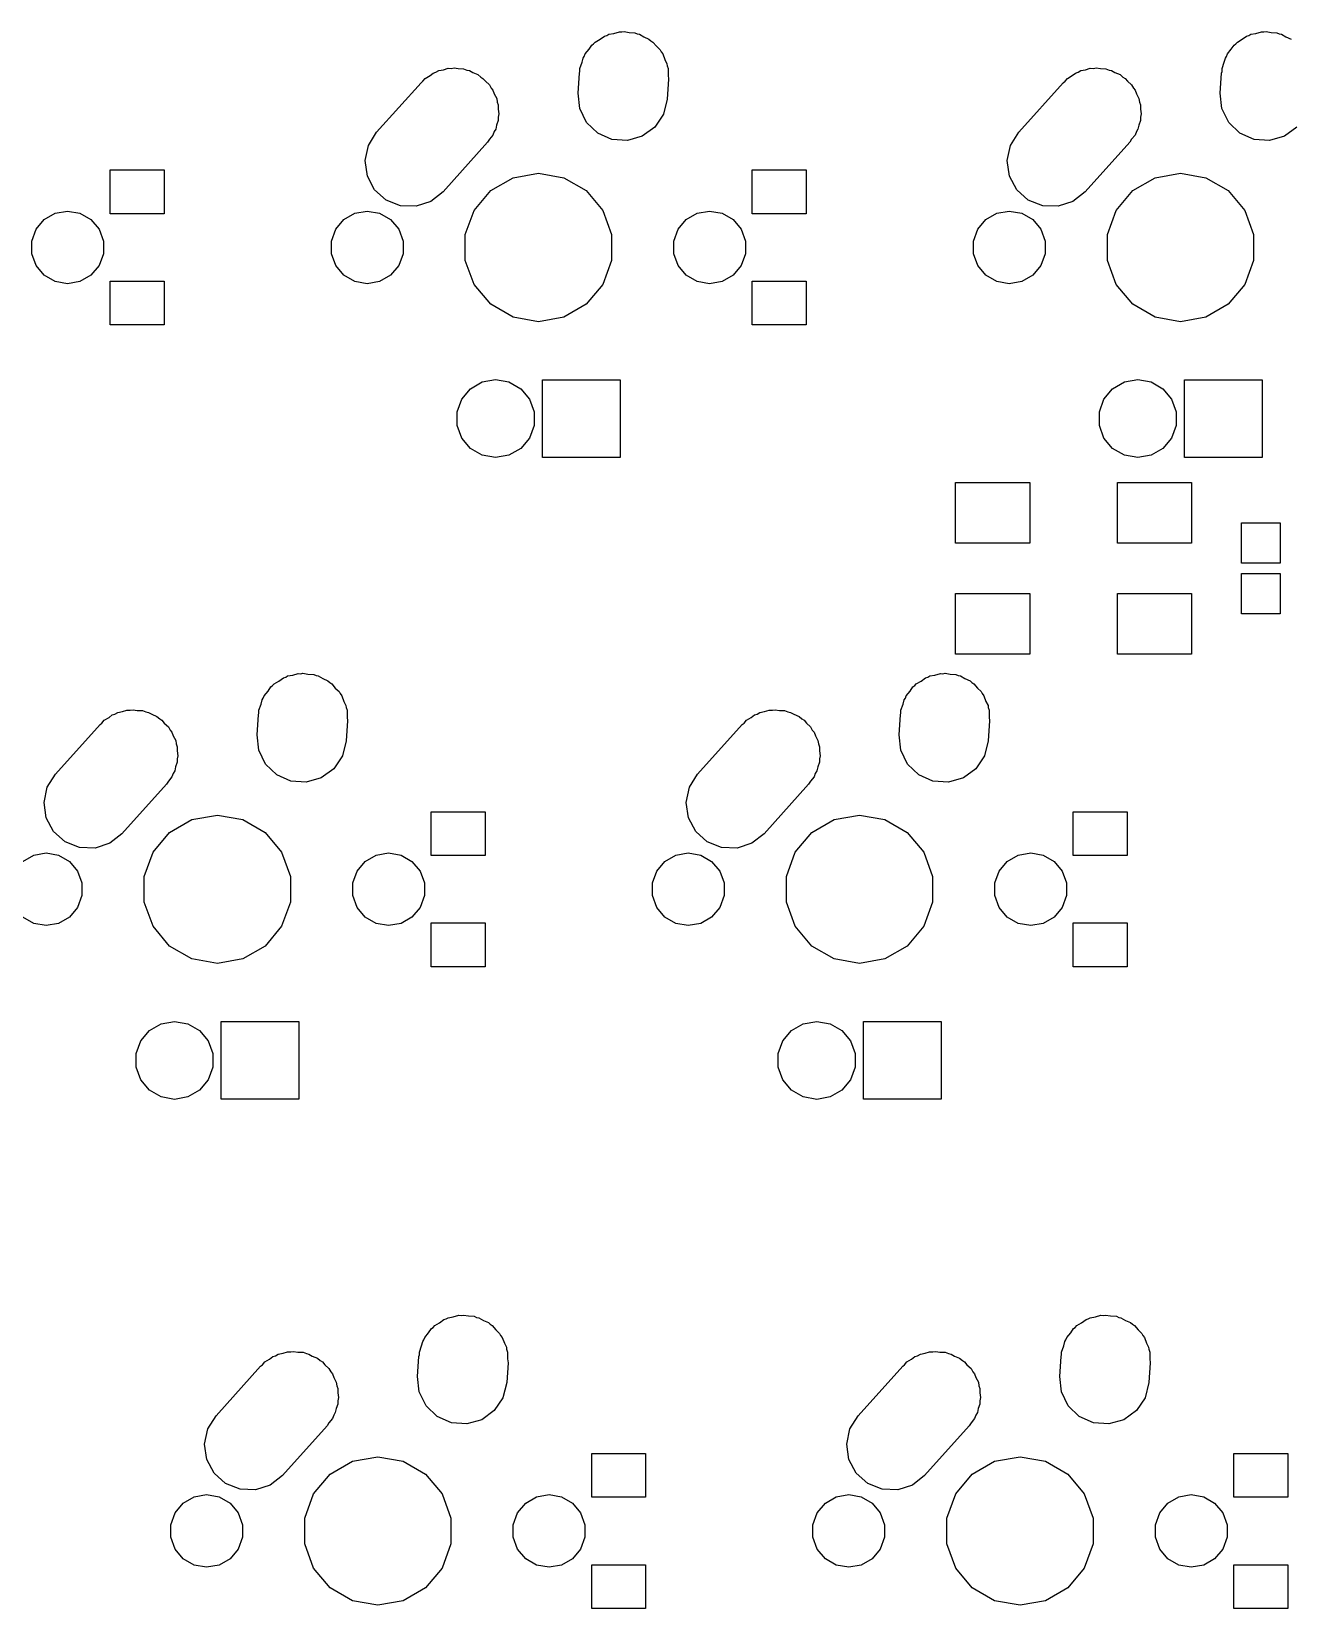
# Model space of a CAD drawing. Extents: x 50 to 349, y -142 to -48.
# Drawn here: x 194.51 to 231.83, y -97.55 to -50.74 of the extents above; entities that cross this region are included whole.
import ezdxf

# ---------------------------------------------------------------- set-up
doc = ezdxf.new("R2010")
doc.units = 0
doc.header["$MEASUREMENT"] = 0
doc.layers.add('BLACK', color=7, linetype='CONTINUOUS')

msp = doc.modelspace()

# ---------------------------------------------------------------- linework, layer by layer
at = {"layer": 'Black'}
for p, q in [((211.235, -51.0511), (211.377, -50.9691)), ((211.377, -50.9691), (211.508, -50.8735)), ((211.508, -50.8735), (211.577, -50.8538)), ((211.577, -50.8538), (211.635, -50.8202)), ((211.635, -50.8202), (211.787, -50.7934)), ((211.787, -50.7934), (211.951, -50.7462)), ((211.951, -50.7462), (212.025, -50.7514)), ((212.025, -50.7514), (212.09, -50.7399)), ((212.09, -50.7399), (212.238, -50.7661)), ((212.238, -50.7661), (212.41, -50.7779)), ((212.41, -50.7779), (212.479, -50.8085)), ((212.479, -50.8085), (212.545, -50.8202)), ((212.545, -50.8202), (212.678, -50.8971)), ((212.678, -50.8971), (212.83, -50.9647)), ((212.83, -50.9647), (212.883, -51.0152)), ((212.883, -51.0152), (212.945, -51.0511)), ((230.285, -51.0511), (230.427, -50.9691)), ((230.427, -50.9691), (230.558, -50.8735)), ((230.558, -50.8735), (230.627, -50.8538)), ((230.627, -50.8538), (230.685, -50.8202)), ((230.685, -50.8202), (230.837, -50.7934)), ((230.837, -50.7934), (231.001, -50.7462)), ((231.001, -50.7462), (231.075, -50.7514)), ((231.075, -50.7514), (231.14, -50.7399)), ((231.14, -50.7399), (231.288, -50.7661)), ((231.288, -50.7661), (231.46, -50.7779)), ((231.46, -50.7779), (231.529, -50.8085)), ((231.529, -50.8085), (231.595, -50.8202)), ((231.595, -50.8202), (231.728, -50.8971)), ((231.728, -50.8971), (231.88, -50.9647)), ((210.879, -51.5261), (210.911, -51.4789)), ((210.911, -51.4789), (210.938, -51.405)), ((210.938, -51.405), (211.054, -51.2673)), ((211.054, -51.2673), (211.136, -51.1443)), ((211.136, -51.1443), (211.189, -51.1061)), ((211.189, -51.1061), (211.235, -51.0511)), ((212.945, -51.0511), (213.05, -51.1768)), ((213.05, -51.1768), (213.162, -51.284)), ((213.162, -51.284), (213.191, -51.3447)), ((213.191, -51.3447), (213.242, -51.405)), ((213.242, -51.405), (213.303, -51.5738)), ((229.929, -51.5261), (229.961, -51.4789)), ((229.961, -51.4789), (229.988, -51.405)), ((229.988, -51.405), (230.104, -51.2673)), ((230.104, -51.2673), (230.186, -51.1443)), ((230.186, -51.1443), (230.239, -51.1061)), ((230.239, -51.1061), (230.285, -51.0511)), ((206.432, -51.9746), (206.511, -51.9488)), ((206.511, -51.9488), (206.595, -51.9002)), ((206.595, -51.9002), (206.735, -51.8754)), ((206.735, -51.8754), (206.869, -51.8317)), ((206.869, -51.8317), (206.965, -51.8349)), ((206.965, -51.8349), (207.05, -51.8199)), ((207.05, -51.8199), (207.174, -51.8418)), ((207.174, -51.8418), (207.329, -51.8469)), ((207.329, -51.8469), (207.428, -51.8865)), ((207.428, -51.8865), (207.505, -51.9002)), ((207.505, -51.9002), (207.604, -51.9576)), ((207.604, -51.9576), (207.756, -52.0186)), ((210.769, -51.9727), (210.78, -51.926)), ((210.78, -51.839), (210.848, -51.6522)), ((210.78, -51.926), (210.78, -51.839)), ((210.848, -51.6522), (210.879, -51.5261)), ((213.303, -51.5738), (213.364, -51.6974)), ((213.364, -51.6974), (213.37, -51.7573)), ((213.37, -51.7573), (213.4, -51.839)), ((213.4, -51.839), (213.4, -52.0378)), ((225.482, -51.9746), (225.561, -51.9488)), ((225.561, -51.9488), (225.645, -51.9002)), ((225.645, -51.9002), (225.785, -51.8754)), ((225.785, -51.8754), (225.919, -51.8317)), ((225.919, -51.8317), (226.015, -51.8349)), ((226.015, -51.8349), (226.1, -51.8199)), ((226.1, -51.8199), (226.224, -51.8418)), ((226.224, -51.8418), (226.379, -51.8469)), ((226.379, -51.8469), (226.478, -51.8865)), ((226.478, -51.8865), (226.555, -51.9002)), ((226.555, -51.9002), (226.654, -51.9576)), ((226.654, -51.9576), (226.806, -52.0186)), ((229.819, -51.9727), (229.83, -51.926)), ((229.83, -51.839), (229.898, -51.6522)), ((229.83, -51.926), (229.83, -51.839)), ((229.898, -51.6522), (229.929, -51.5261)), ((204.748, -53.7317), (206.07, -52.2586)), ((206.07, -52.2586), (206.124, -52.2163)), ((206.124, -52.2163), (206.195, -52.1311)), ((206.195, -52.1311), (206.336, -52.0497)), ((206.336, -52.0497), (206.432, -51.9746)), ((207.756, -52.0186), (207.839, -52.0932)), ((207.839, -52.0932), (207.905, -52.1311)), ((207.905, -52.1311), (207.976, -52.2162)), ((207.976, -52.2162), (208.099, -52.3259)), ((208.099, -52.3259), (208.151, -52.4249)), ((208.151, -52.4249), (208.202, -52.485)), ((210.728, -52.565), (210.769, -51.9727)), ((213.412, -52.155), (213.371, -52.7473)), ((213.4, -52.0378), (213.412, -52.155)), ((223.798, -53.7317), (225.12, -52.2586)), ((225.12, -52.2586), (225.174, -52.2163)), ((225.174, -52.2163), (225.245, -52.1311)), ((225.245, -52.1311), (225.386, -52.0497)), ((225.386, -52.0497), (225.482, -51.9746)), ((226.806, -52.0186), (226.889, -52.0932)), ((226.889, -52.0932), (226.955, -52.1311)), ((226.955, -52.1311), (227.026, -52.2162)), ((227.026, -52.2162), (227.149, -52.3259)), ((227.149, -52.3259), (227.201, -52.4249)), ((227.201, -52.4249), (227.252, -52.485)), ((229.778, -52.565), (229.819, -51.9727)), ((208.202, -52.485), (208.241, -52.5929)), ((208.241, -52.5929), (208.315, -52.7318)), ((208.315, -52.7318), (208.33, -52.8383)), ((208.33, -52.8383), (208.36, -52.919)), ((210.776, -53.0226), (210.728, -52.565)), ((213.371, -52.7473), (213.261, -53.1939)), ((227.252, -52.485), (227.291, -52.5929)), ((227.291, -52.5929), (227.365, -52.7318)), ((227.365, -52.7318), (227.38, -52.8383)), ((227.38, -52.8383), (227.41, -52.919)), ((229.826, -53.0226), (229.778, -52.565)), ((208.36, -52.919), (208.36, -53.0447)), ((208.36, -53.0447), (208.38, -53.1874)), ((208.38, -53.1874), (208.36, -53.2837)), ((208.36, -53.2837), (208.36, -53.381)), ((210.978, -53.436), (210.776, -53.0226)), ((213.261, -53.1939), (213.004, -53.5757)), ((227.41, -52.919), (227.41, -53.0447)), ((227.41, -53.0447), (227.43, -53.1874)), ((227.43, -53.1874), (227.41, -53.2837)), ((227.41, -53.2837), (227.41, -53.381)), ((230.028, -53.436), (229.826, -53.0226)), ((204.505, -54.1223), (204.748, -53.7317)), ((208.202, -53.815), (208.097, -53.9397)), ((208.24, -53.7105), (208.202, -53.815)), ((208.285, -53.6377), (208.24, -53.7105)), ((208.311, -53.5147), (208.285, -53.6377)), ((208.36, -53.381), (208.311, -53.5147)), ((211.31, -53.7553), (210.978, -53.436)), ((211.73, -53.9421), (211.31, -53.7553)), ((213.004, -53.5757), (212.632, -53.8465)), ((223.555, -54.1223), (223.798, -53.7317)), ((227.252, -53.815), (227.147, -53.9397)), ((227.29, -53.7105), (227.252, -53.815)), ((227.335, -53.6377), (227.29, -53.7105)), ((227.361, -53.5147), (227.335, -53.6377)), ((227.41, -53.381), (227.361, -53.5147)), ((230.36, -53.7553), (230.028, -53.436)), ((230.78, -53.9421), (230.36, -53.7553)), ((232.054, -53.5757), (231.682, -53.8465)), ((204.41, -54.5726), (204.505, -54.1223)), ((208.042, -54.0283), (206.72, -55.5014)), ((208.097, -53.9397), (208.042, -54.0283)), ((212.189, -53.9738), (211.73, -53.9421)), ((212.632, -53.8465), (212.189, -53.9738)), ((223.46, -54.5726), (223.555, -54.1223)), ((227.092, -54.0283), (225.77, -55.5014)), ((227.147, -53.9397), (227.092, -54.0283)), ((231.239, -53.9738), (230.78, -53.9421)), ((231.682, -53.8465), (231.239, -53.9738)), ((204.475, -55.0282), (204.41, -54.5726)), ((223.525, -55.0282), (223.46, -54.5726)), ((196.844, -56.15), (196.844, -54.85)), ((196.844, -54.85), (198.444, -54.85)), ((198.444, -54.85), (198.444, -56.15)), ((204.691, -55.4341), (204.475, -55.0282)), ((208.134, -55.463), (208.797, -55.0805)), ((208.797, -55.0805), (209.55, -54.9477)), ((209.55, -54.9477), (210.303, -55.0805)), ((210.303, -55.0805), (210.966, -55.463)), ((215.894, -56.15), (215.894, -54.85)), ((215.894, -54.85), (217.494, -54.85)), ((217.494, -54.85), (217.494, -56.15)), ((223.741, -55.4341), (223.525, -55.0282)), ((227.184, -55.463), (227.847, -55.0805)), ((227.847, -55.0805), (228.6, -54.9477)), ((228.6, -54.9477), (229.353, -55.0805)), ((229.353, -55.0805), (230.016, -55.463)), ((205.034, -55.7414), (204.691, -55.4341)), ((206.72, -55.5014), (206.358, -55.7854)), ((207.643, -56.0489), (208.134, -55.463)), ((210.966, -55.463), (211.457, -56.0489)), ((224.084, -55.7414), (223.741, -55.4341)), ((225.77, -55.5014), (225.408, -55.7854)), ((226.693, -56.0489), (227.184, -55.463)), ((230.016, -55.463), (230.507, -56.0489)), ((194.886, -56.3234), (195.211, -56.136)), ((195.211, -56.136), (195.58, -56.0709)), ((195.58, -56.0709), (195.949, -56.136)), ((195.949, -56.136), (196.274, -56.3234)), ((198.444, -56.15), (196.844, -56.15)), ((203.776, -56.3234), (204.101, -56.136)), ((204.101, -56.136), (204.47, -56.0709)), ((204.47, -56.0709), (204.839, -56.136)), ((204.839, -56.136), (205.164, -56.3234)), ((205.461, -55.9131), (205.034, -55.7414)), ((205.921, -55.9283), (205.461, -55.9131)), ((206.358, -55.7854), (205.921, -55.9283)), ((207.381, -56.7676), (207.643, -56.0489)), ((211.457, -56.0489), (211.719, -56.7676)), ((213.936, -56.3234), (214.261, -56.136)), ((214.261, -56.136), (214.63, -56.0709)), ((214.63, -56.0709), (214.999, -56.136)), ((214.999, -56.136), (215.324, -56.3234)), ((217.494, -56.15), (215.894, -56.15)), ((222.826, -56.3234), (223.151, -56.136)), ((223.151, -56.136), (223.52, -56.0709)), ((223.52, -56.0709), (223.889, -56.136)), ((223.889, -56.136), (224.214, -56.3234)), ((224.511, -55.9131), (224.084, -55.7414)), ((224.971, -55.9283), (224.511, -55.9131)), ((225.408, -55.7854), (224.971, -55.9283)), ((226.431, -56.7676), (226.693, -56.0489)), ((230.507, -56.0489), (230.769, -56.7676)), ((194.517, -56.9626), (194.645, -56.6104)), ((194.645, -56.6104), (194.886, -56.3234)), ((196.274, -56.3234), (196.515, -56.6104)), ((196.515, -56.6104), (196.643, -56.9626)), ((203.407, -56.9626), (203.535, -56.6104)), ((203.535, -56.6104), (203.776, -56.3234)), ((205.164, -56.3234), (205.405, -56.6104)), ((205.405, -56.6104), (205.533, -56.9626)), ((213.567, -56.9626), (213.695, -56.6104)), ((213.695, -56.6104), (213.936, -56.3234)), ((215.324, -56.3234), (215.565, -56.6104)), ((215.565, -56.6104), (215.693, -56.9626)), ((222.457, -56.9626), (222.585, -56.6104)), ((222.585, -56.6104), (222.826, -56.3234)), ((224.214, -56.3234), (224.455, -56.6104)), ((224.455, -56.6104), (224.583, -56.9626)), ((194.517, -57.3374), (194.517, -56.9626)), ((196.643, -56.9626), (196.643, -57.3374)), ((203.407, -57.3374), (203.407, -56.9626)), ((205.533, -56.9626), (205.533, -57.3374)), ((207.381, -57.5324), (207.381, -56.7676)), ((211.719, -56.7676), (211.719, -57.5324)), ((213.567, -57.3374), (213.567, -56.9626)), ((215.693, -56.9626), (215.693, -57.3374)), ((222.457, -57.3374), (222.457, -56.9626)), ((224.583, -56.9626), (224.583, -57.3374)), ((226.431, -57.5324), (226.431, -56.7676)), ((230.769, -56.7676), (230.769, -57.5324)), ((194.645, -57.6896), (194.517, -57.3374)), ((196.643, -57.3374), (196.515, -57.6896)), ((203.535, -57.6896), (203.407, -57.3374)), ((205.533, -57.3374), (205.405, -57.6896)), ((207.643, -58.2511), (207.381, -57.5324)), ((211.719, -57.5324), (211.457, -58.2511)), ((213.695, -57.6896), (213.567, -57.3374)), ((215.693, -57.3374), (215.565, -57.6896)), ((222.585, -57.6896), (222.457, -57.3374)), ((224.583, -57.3374), (224.455, -57.6896)), ((226.693, -58.2511), (226.431, -57.5324)), ((230.769, -57.5324), (230.507, -58.2511)), ((194.886, -57.9766), (194.645, -57.6896)), ((195.211, -58.164), (194.886, -57.9766)), ((196.274, -57.9766), (195.949, -58.164)), ((196.515, -57.6896), (196.274, -57.9766)), ((203.776, -57.9766), (203.535, -57.6896)), ((204.101, -58.164), (203.776, -57.9766)), ((205.164, -57.9766), (204.839, -58.164)), ((205.405, -57.6896), (205.164, -57.9766)), ((213.936, -57.9766), (213.695, -57.6896)), ((214.261, -58.164), (213.936, -57.9766)), ((215.324, -57.9766), (214.999, -58.164)), ((215.565, -57.6896), (215.324, -57.9766)), ((222.826, -57.9766), (222.585, -57.6896)), ((223.151, -58.164), (222.826, -57.9766)), ((224.214, -57.9766), (223.889, -58.164)), ((224.455, -57.6896), (224.214, -57.9766)), ((195.58, -58.2291), (195.211, -58.164)), ((195.949, -58.164), (195.58, -58.2291)), ((196.844, -59.45), (196.844, -58.15)), ((196.844, -58.15), (198.444, -58.15)), ((198.444, -58.15), (198.444, -59.45)), ((204.47, -58.2291), (204.101, -58.164)), ((204.839, -58.164), (204.47, -58.2291)), ((208.134, -58.837), (207.643, -58.2511)), ((211.457, -58.2511), (210.966, -58.837)), ((214.63, -58.2291), (214.261, -58.164)), ((214.999, -58.164), (214.63, -58.2291)), ((215.894, -59.45), (215.894, -58.15)), ((215.894, -58.15), (217.494, -58.15)), ((217.494, -58.15), (217.494, -59.45)), ((223.52, -58.2291), (223.151, -58.164)), ((223.889, -58.164), (223.52, -58.2291)), ((227.184, -58.837), (226.693, -58.2511)), ((230.507, -58.2511), (230.016, -58.837)), ((208.797, -59.2195), (208.134, -58.837)), ((210.966, -58.837), (210.303, -59.2195)), ((227.847, -59.2195), (227.184, -58.837)), ((230.016, -58.837), (229.353, -59.2195)), ((209.55, -59.3523), (208.797, -59.2195)), ((210.303, -59.2195), (209.55, -59.3523)), ((228.6, -59.3523), (227.847, -59.2195)), ((229.353, -59.2195), (228.6, -59.3523)), ((198.444, -59.45), (196.844, -59.45)), ((217.494, -59.45), (215.894, -59.45)), ((207.536, -61.3438), (207.884, -61.1429)), ((207.884, -61.1429), (208.28, -61.0731)), ((208.28, -61.0731), (208.676, -61.1429)), ((208.676, -61.1429), (209.024, -61.3438)), ((209.667, -63.3825), (209.667, -61.0775)), ((209.667, -61.0775), (211.972, -61.0775)), ((211.972, -61.0775), (211.972, -63.3825)), ((226.586, -61.3438), (226.934, -61.1429)), ((226.934, -61.1429), (227.33, -61.0731)), ((227.33, -61.0731), (227.726, -61.1429)), ((227.726, -61.1429), (228.074, -61.3438)), ((228.718, -63.3825), (228.718, -61.0775)), ((228.718, -61.0775), (231.022, -61.0775)), ((231.022, -61.0775), (231.022, -63.3825)), ((207.141, -62.0291), (207.278, -61.6515)), ((207.278, -61.6515), (207.536, -61.3438)), ((209.024, -61.3438), (209.282, -61.6515)), ((209.282, -61.6515), (209.419, -62.0291)), ((226.191, -62.0291), (226.328, -61.6515)), ((226.328, -61.6515), (226.586, -61.3438)), ((228.074, -61.3438), (228.332, -61.6515)), ((228.332, -61.6515), (228.469, -62.0291)), ((207.141, -62.4309), (207.141, -62.0291)), ((209.419, -62.0291), (209.419, -62.4309)), ((226.191, -62.4309), (226.191, -62.0291)), ((228.469, -62.0291), (228.469, -62.4309)), ((207.278, -62.8085), (207.141, -62.4309)), ((209.419, -62.4309), (209.282, -62.8085)), ((226.328, -62.8085), (226.191, -62.4309)), ((228.469, -62.4309), (228.332, -62.8085)), ((207.536, -63.1162), (207.278, -62.8085)), ((207.884, -63.3171), (207.536, -63.1162)), ((209.024, -63.1162), (208.676, -63.3171)), ((209.282, -62.8085), (209.024, -63.1162)), ((226.586, -63.1162), (226.328, -62.8085)), ((226.934, -63.3171), (226.586, -63.1162)), ((228.074, -63.1162), (227.726, -63.3171)), ((228.332, -62.8085), (228.074, -63.1162)), ((208.28, -63.3869), (207.884, -63.3171)), ((208.676, -63.3171), (208.28, -63.3869)), ((211.972, -63.3825), (209.667, -63.3825)), ((227.33, -63.3869), (226.934, -63.3171)), ((227.726, -63.3171), (227.33, -63.3869)), ((231.022, -63.3825), (228.718, -63.3825)), ((221.925, -65.925), (221.925, -64.125)), ((221.925, -64.125), (224.125, -64.125)), ((224.125, -64.125), (224.125, -65.925)), ((226.725, -65.925), (226.725, -64.125)), ((226.725, -64.125), (228.925, -64.125)), ((228.925, -64.125), (228.925, -65.925)), ((230.406, -66.525), (230.406, -65.325)), ((230.406, -65.325), (231.556, -65.325)), ((231.556, -65.325), (231.556, -66.525)), ((224.125, -65.925), (221.925, -65.925)), ((228.925, -65.925), (226.725, -65.925)), ((231.556, -66.525), (230.406, -66.525)), ((230.406, -68.025), (230.406, -66.825)), ((230.406, -66.825), (231.556, -66.825)), ((231.556, -66.825), (231.556, -68.025)), ((221.925, -69.225), (221.925, -67.425)), ((221.925, -67.425), (224.125, -67.425)), ((224.125, -67.425), (224.125, -69.225)), ((226.725, -69.225), (226.725, -67.425)), ((226.725, -67.425), (228.925, -67.425)), ((228.925, -67.425), (228.925, -69.225)), ((231.556, -68.025), (230.406, -68.025)), ((224.125, -69.225), (221.925, -69.225)), ((228.925, -69.225), (226.725, -69.225)), ((201.529, -70.3173), (201.611, -70.1943)), ((201.611, -70.1943), (201.664, -70.1561)), ((201.664, -70.1561), (201.71, -70.1011)), ((201.71, -70.1011), (201.852, -70.0191)), ((201.852, -70.0191), (201.983, -69.9235)), ((201.983, -69.9235), (202.052, -69.9038)), ((202.052, -69.9038), (202.11, -69.8702)), ((202.11, -69.8702), (202.262, -69.8434)), ((202.262, -69.8434), (202.426, -69.7962)), ((202.426, -69.7962), (202.5, -69.8014)), ((202.5, -69.8014), (202.565, -69.7899)), ((202.565, -69.7899), (202.713, -69.8161)), ((202.713, -69.8161), (202.885, -69.8279)), ((202.885, -69.8279), (202.954, -69.8584)), ((202.954, -69.8584), (203.02, -69.8702)), ((203.02, -69.8702), (203.153, -69.9471)), ((203.153, -69.9471), (203.305, -70.0147)), ((203.305, -70.0147), (203.358, -70.0652)), ((203.358, -70.0652), (203.42, -70.1011)), ((203.42, -70.1011), (203.525, -70.2268)), ((220.579, -70.3173), (220.661, -70.1943)), ((220.661, -70.1943), (220.714, -70.1561)), ((220.714, -70.1561), (220.76, -70.1011)), ((220.76, -70.1011), (220.902, -70.0191)), ((220.902, -70.0191), (221.033, -69.9235)), ((221.033, -69.9235), (221.102, -69.9038)), ((221.102, -69.9038), (221.16, -69.8702)), ((221.16, -69.8702), (221.312, -69.8434)), ((221.312, -69.8434), (221.476, -69.7962)), ((221.476, -69.7962), (221.55, -69.8014)), ((221.55, -69.8014), (221.615, -69.7899)), ((221.615, -69.7899), (221.763, -69.8161)), ((221.763, -69.8161), (221.935, -69.8279)), ((221.935, -69.8279), (222.004, -69.8584)), ((222.004, -69.8584), (222.07, -69.8702)), ((222.07, -69.8702), (222.203, -69.9471)), ((222.203, -69.9471), (222.355, -70.0147)), ((222.355, -70.0147), (222.408, -70.0652)), ((222.408, -70.0652), (222.47, -70.1011)), ((222.47, -70.1011), (222.575, -70.2268)), ((201.323, -70.7022), (201.354, -70.5761)), ((201.354, -70.5761), (201.386, -70.5289)), ((201.386, -70.5289), (201.413, -70.455)), ((201.413, -70.455), (201.529, -70.3173)), ((203.525, -70.2268), (203.637, -70.334)), ((203.637, -70.334), (203.666, -70.3947)), ((203.666, -70.3947), (203.717, -70.455)), ((203.717, -70.455), (203.778, -70.6238)), ((203.778, -70.6238), (203.839, -70.7474)), ((220.373, -70.7022), (220.404, -70.5761)), ((220.404, -70.5761), (220.436, -70.5289)), ((220.436, -70.5289), (220.463, -70.455)), ((220.463, -70.455), (220.579, -70.3173)), ((222.575, -70.2268), (222.687, -70.334)), ((222.687, -70.334), (222.716, -70.3947)), ((222.716, -70.3947), (222.767, -70.455)), ((222.767, -70.455), (222.828, -70.6238)), ((222.828, -70.6238), (222.889, -70.7474)), ((196.67, -71.1811), (196.811, -71.0997)), ((196.811, -71.0997), (196.907, -71.0246)), ((196.907, -71.0246), (196.986, -70.9988)), ((196.986, -70.9988), (197.07, -70.9502)), ((197.07, -70.9502), (197.21, -70.9254)), ((197.21, -70.9254), (197.344, -70.8817)), ((197.344, -70.8817), (197.44, -70.8849)), ((197.44, -70.8849), (197.525, -70.8699)), ((197.525, -70.8699), (197.649, -70.8918)), ((197.649, -70.8918), (197.804, -70.8969)), ((197.804, -70.8969), (197.903, -70.9365)), ((197.903, -70.9365), (197.98, -70.9502)), ((197.98, -70.9502), (198.079, -71.0076)), ((198.079, -71.0076), (198.231, -71.0686)), ((198.231, -71.0686), (198.314, -71.1432)), ((198.314, -71.1432), (198.38, -71.1811)), ((201.203, -71.615), (201.244, -71.0227)), ((201.244, -71.0227), (201.255, -70.976)), ((201.255, -70.889), (201.323, -70.7022)), ((201.255, -70.976), (201.255, -70.889)), ((203.839, -70.7474), (203.845, -70.8073)), ((203.845, -70.8073), (203.875, -70.889)), ((203.875, -70.889), (203.875, -71.0878)), ((203.875, -71.0878), (203.887, -71.205)), ((215.72, -71.1811), (215.861, -71.0997)), ((215.861, -71.0997), (215.957, -71.0246)), ((215.957, -71.0246), (216.036, -70.9988)), ((216.036, -70.9988), (216.12, -70.9502)), ((216.12, -70.9502), (216.26, -70.9254)), ((216.26, -70.9254), (216.394, -70.8817)), ((216.394, -70.8817), (216.49, -70.8849)), ((216.49, -70.8849), (216.575, -70.8699)), ((216.575, -70.8699), (216.699, -70.8918)), ((216.699, -70.8918), (216.854, -70.8969)), ((216.854, -70.8969), (216.953, -70.9365)), ((216.953, -70.9365), (217.03, -70.9502)), ((217.03, -70.9502), (217.129, -71.0076)), ((217.129, -71.0076), (217.281, -71.0686)), ((217.281, -71.0686), (217.364, -71.1432)), ((217.364, -71.1432), (217.43, -71.1811)), ((220.253, -71.615), (220.294, -71.0227)), ((220.294, -71.0227), (220.305, -70.976)), ((220.305, -70.889), (220.373, -70.7022)), ((220.305, -70.976), (220.305, -70.889)), ((222.889, -70.7474), (222.895, -70.8073)), ((222.895, -70.8073), (222.925, -70.889)), ((222.925, -70.889), (222.925, -71.0878)), ((222.925, -71.0878), (222.937, -71.205)), ((195.223, -72.7817), (196.545, -71.3086)), ((196.545, -71.3086), (196.599, -71.2663)), ((196.599, -71.2663), (196.67, -71.1811)), ((198.38, -71.1811), (198.451, -71.2662)), ((198.451, -71.2662), (198.574, -71.3759)), ((198.574, -71.3759), (198.626, -71.4749)), ((198.626, -71.4749), (198.677, -71.535)), ((198.677, -71.535), (198.716, -71.6429)), ((201.251, -72.0726), (201.203, -71.615)), ((203.887, -71.205), (203.846, -71.7973)), ((214.273, -72.7817), (215.595, -71.3086)), ((215.595, -71.3086), (215.649, -71.2663)), ((215.649, -71.2663), (215.72, -71.1811)), ((217.43, -71.1811), (217.501, -71.2662)), ((217.501, -71.2662), (217.624, -71.3759)), ((217.624, -71.3759), (217.676, -71.4749)), ((217.676, -71.4749), (217.727, -71.535)), ((217.727, -71.535), (217.766, -71.6429)), ((220.301, -72.0726), (220.253, -71.615)), ((222.937, -71.205), (222.896, -71.7973)), ((198.716, -71.6429), (198.79, -71.7818)), ((198.79, -71.7818), (198.805, -71.8883)), ((198.805, -71.8883), (198.835, -71.969)), ((198.835, -71.969), (198.835, -72.0947)), ((201.453, -72.486), (201.251, -72.0726)), ((203.846, -71.7973), (203.736, -72.2439)), ((217.766, -71.6429), (217.84, -71.7818)), ((217.84, -71.7818), (217.855, -71.8883)), ((217.855, -71.8883), (217.885, -71.969)), ((217.885, -71.969), (217.885, -72.0947)), ((220.503, -72.486), (220.301, -72.0726)), ((222.896, -71.7973), (222.786, -72.2439)), ((198.835, -72.431), (198.786, -72.5647)), ((198.835, -72.0947), (198.855, -72.2374)), ((198.855, -72.2374), (198.835, -72.3337)), ((198.835, -72.3337), (198.835, -72.431)), ((201.785, -72.8053), (201.453, -72.486)), ((203.736, -72.2439), (203.479, -72.6257)), ((217.885, -72.431), (217.836, -72.5647)), ((217.885, -72.0947), (217.905, -72.2374)), ((217.905, -72.2374), (217.885, -72.3337)), ((217.885, -72.3337), (217.885, -72.431)), ((220.835, -72.8053), (220.503, -72.486)), ((222.786, -72.2439), (222.529, -72.6257)), ((194.98, -73.1723), (195.223, -72.7817)), ((198.572, -72.9897), (198.517, -73.0783)), ((198.677, -72.865), (198.572, -72.9897)), ((198.715, -72.7605), (198.677, -72.865)), ((198.76, -72.6877), (198.715, -72.7605)), ((198.786, -72.5647), (198.76, -72.6877)), ((202.205, -72.9921), (201.785, -72.8053)), ((202.664, -73.0238), (202.205, -72.9921)), ((203.107, -72.8965), (202.664, -73.0238)), ((203.479, -72.6257), (203.107, -72.8965)), ((214.03, -73.1723), (214.273, -72.7817)), ((217.622, -72.9897), (217.567, -73.0783)), ((217.727, -72.865), (217.622, -72.9897)), ((217.765, -72.7605), (217.727, -72.865)), ((217.81, -72.6877), (217.765, -72.7605)), ((217.836, -72.5647), (217.81, -72.6877)), ((221.255, -72.9921), (220.835, -72.8053)), ((221.714, -73.0238), (221.255, -72.9921)), ((222.157, -72.8965), (221.714, -73.0238)), ((222.529, -72.6257), (222.157, -72.8965)), ((194.885, -73.6226), (194.98, -73.1723)), ((198.517, -73.0783), (197.195, -74.5514)), ((213.935, -73.6226), (214.03, -73.1723)), ((217.567, -73.0783), (216.245, -74.5514)), ((194.95, -74.0782), (194.885, -73.6226)), ((206.369, -75.2), (206.369, -73.9)), ((206.369, -73.9), (207.969, -73.9)), ((207.969, -73.9), (207.969, -75.2)), ((214, -74.0782), (213.935, -73.6226)), ((225.419, -75.2), (225.419, -73.9)), ((225.419, -73.9), (227.019, -73.9)), ((227.019, -73.9), (227.019, -75.2)), ((195.166, -74.4841), (194.95, -74.0782)), ((198.609, -74.513), (199.272, -74.1305)), ((199.272, -74.1305), (200.025, -73.9977)), ((200.025, -73.9977), (200.778, -74.1305)), ((200.778, -74.1305), (201.441, -74.513)), ((214.216, -74.4841), (214, -74.0782)), ((217.659, -74.513), (218.322, -74.1305)), ((218.322, -74.1305), (219.075, -73.9977)), ((219.075, -73.9977), (219.828, -74.1305)), ((219.828, -74.1305), (220.491, -74.513)), ((195.509, -74.7914), (195.166, -74.4841)), ((195.936, -74.9631), (195.509, -74.7914)), ((196.833, -74.8354), (196.396, -74.9783)), ((197.195, -74.5514), (196.833, -74.8354)), ((198.118, -75.0989), (198.609, -74.513)), ((201.441, -74.513), (201.932, -75.0989)), ((214.559, -74.7914), (214.216, -74.4841)), ((214.986, -74.9631), (214.559, -74.7914)), ((215.883, -74.8354), (215.446, -74.9783)), ((216.245, -74.5514), (215.883, -74.8354)), ((217.168, -75.0989), (217.659, -74.513)), ((220.491, -74.513), (220.982, -75.0989)), ((194.251, -75.3734), (194.576, -75.186)), ((194.576, -75.186), (194.945, -75.1209)), ((194.945, -75.1209), (195.314, -75.186)), ((195.314, -75.186), (195.639, -75.3734)), ((196.396, -74.9783), (195.936, -74.9631)), ((197.856, -75.8176), (198.118, -75.0989)), ((201.932, -75.0989), (202.194, -75.8176)), ((204.411, -75.3734), (204.736, -75.186)), ((204.736, -75.186), (205.105, -75.1209)), ((205.105, -75.1209), (205.474, -75.186)), ((205.474, -75.186), (205.799, -75.3734)), ((207.969, -75.2), (206.369, -75.2)), ((213.301, -75.3734), (213.626, -75.186)), ((213.626, -75.186), (213.995, -75.1209)), ((213.995, -75.1209), (214.364, -75.186)), ((214.364, -75.186), (214.689, -75.3734)), ((215.446, -74.9783), (214.986, -74.9631)), ((216.906, -75.8176), (217.168, -75.0989)), ((220.982, -75.0989), (221.244, -75.8176)), ((223.461, -75.3734), (223.786, -75.186)), ((223.786, -75.186), (224.155, -75.1209)), ((224.155, -75.1209), (224.524, -75.186)), ((224.524, -75.186), (224.849, -75.3734)), ((227.019, -75.2), (225.419, -75.2)), ((195.639, -75.3734), (195.88, -75.6604)), ((195.88, -75.6604), (196.008, -76.0126)), ((197.856, -76.5824), (197.856, -75.8176)), ((202.194, -75.8176), (202.194, -76.5824)), ((204.042, -76.0126), (204.17, -75.6604)), ((204.17, -75.6604), (204.411, -75.3734)), ((205.799, -75.3734), (206.04, -75.6604)), ((206.04, -75.6604), (206.168, -76.0126)), ((212.932, -76.0126), (213.06, -75.6604)), ((213.06, -75.6604), (213.301, -75.3734)), ((214.689, -75.3734), (214.93, -75.6604)), ((214.93, -75.6604), (215.058, -76.0126)), ((216.906, -76.5824), (216.906, -75.8176)), ((221.244, -75.8176), (221.244, -76.5824)), ((223.092, -76.0126), (223.22, -75.6604)), ((223.22, -75.6604), (223.461, -75.3734)), ((224.849, -75.3734), (225.09, -75.6604)), ((225.09, -75.6604), (225.218, -76.0126)), ((196.008, -76.0126), (196.008, -76.3874)), ((204.042, -76.3874), (204.042, -76.0126)), ((206.168, -76.0126), (206.168, -76.3874)), ((212.932, -76.3874), (212.932, -76.0126)), ((215.058, -76.0126), (215.058, -76.3874)), ((223.092, -76.3874), (223.092, -76.0126)), ((225.218, -76.0126), (225.218, -76.3874)), ((195.88, -76.7396), (195.639, -77.0266)), ((196.008, -76.3874), (195.88, -76.7396)), ((198.118, -77.3011), (197.856, -76.5824)), ((202.194, -76.5824), (201.932, -77.3011)), ((204.17, -76.7396), (204.042, -76.3874)), ((204.411, -77.0266), (204.17, -76.7396)), ((206.04, -76.7396), (205.799, -77.0266)), ((206.168, -76.3874), (206.04, -76.7396)), ((213.06, -76.7396), (212.932, -76.3874)), ((213.301, -77.0266), (213.06, -76.7396)), ((214.93, -76.7396), (214.689, -77.0266)), ((215.058, -76.3874), (214.93, -76.7396)), ((217.168, -77.3011), (216.906, -76.5824)), ((221.244, -76.5824), (220.982, -77.3011)), ((223.22, -76.7396), (223.092, -76.3874)), ((223.461, -77.0266), (223.22, -76.7396)), ((225.09, -76.7396), (224.849, -77.0266)), ((225.218, -76.3874), (225.09, -76.7396)), ((194.576, -77.214), (194.251, -77.0266)), ((194.945, -77.2791), (194.576, -77.214)), ((195.314, -77.214), (194.945, -77.2791)), ((195.639, -77.0266), (195.314, -77.214)), ((204.736, -77.214), (204.411, -77.0266)), ((205.105, -77.2791), (204.736, -77.214)), ((205.474, -77.214), (205.105, -77.2791)), ((205.799, -77.0266), (205.474, -77.214)), ((206.369, -78.5), (206.369, -77.2)), ((206.369, -77.2), (207.969, -77.2)), ((207.969, -77.2), (207.969, -78.5)), ((213.626, -77.214), (213.301, -77.0266)), ((213.995, -77.2791), (213.626, -77.214)), ((214.364, -77.214), (213.995, -77.2791)), ((214.689, -77.0266), (214.364, -77.214)), ((223.786, -77.214), (223.461, -77.0266)), ((224.155, -77.2791), (223.786, -77.214)), ((224.524, -77.214), (224.155, -77.2791)), ((224.849, -77.0266), (224.524, -77.214)), ((225.419, -78.5), (225.419, -77.2)), ((225.419, -77.2), (227.019, -77.2)), ((227.019, -77.2), (227.019, -78.5)), ((198.609, -77.887), (198.118, -77.3011)), ((201.932, -77.3011), (201.441, -77.887)), ((217.659, -77.887), (217.168, -77.3011)), ((220.982, -77.3011), (220.491, -77.887)), ((199.272, -78.2695), (198.609, -77.887)), ((201.441, -77.887), (200.778, -78.2695)), ((218.322, -78.2695), (217.659, -77.887)), ((220.491, -77.887), (219.828, -78.2695)), ((200.025, -78.4023), (199.272, -78.2695)), ((200.778, -78.2695), (200.025, -78.4023)), ((207.969, -78.5), (206.369, -78.5)), ((219.075, -78.4023), (218.322, -78.2695)), ((219.828, -78.2695), (219.075, -78.4023)), ((227.019, -78.5), (225.419, -78.5)), ((197.753, -80.7015), (198.011, -80.3938)), ((198.011, -80.3938), (198.359, -80.1929)), ((198.359, -80.1929), (198.755, -80.1231)), ((198.755, -80.1231), (199.151, -80.1929)), ((199.151, -80.1929), (199.499, -80.3938)), ((199.499, -80.3938), (199.757, -80.7015)), ((200.142, -82.4325), (200.142, -80.1275)), ((200.142, -80.1275), (202.447, -80.1275)), ((202.447, -80.1275), (202.447, -82.4325)), ((216.803, -80.7015), (217.061, -80.3938)), ((217.061, -80.3938), (217.409, -80.1929)), ((217.409, -80.1929), (217.805, -80.1231)), ((217.805, -80.1231), (218.201, -80.1929)), ((218.201, -80.1929), (218.549, -80.3938)), ((218.549, -80.3938), (218.807, -80.7015)), ((219.192, -82.4325), (219.192, -80.1275)), ((219.192, -80.1275), (221.498, -80.1275)), ((221.498, -80.1275), (221.498, -82.4325)), ((197.616, -81.0791), (197.753, -80.7015)), ((199.757, -80.7015), (199.894, -81.0791)), ((216.666, -81.0791), (216.803, -80.7015)), ((218.807, -80.7015), (218.944, -81.0791)), ((197.616, -81.4809), (197.616, -81.0791)), ((199.894, -81.0791), (199.894, -81.4809)), ((216.666, -81.4809), (216.666, -81.0791)), ((218.944, -81.0791), (218.944, -81.4809)), ((197.753, -81.8585), (197.616, -81.4809)), ((198.011, -82.1662), (197.753, -81.8585)), ((199.757, -81.8585), (199.499, -82.1662)), ((199.894, -81.4809), (199.757, -81.8585)), ((216.803, -81.8585), (216.666, -81.4809)), ((217.061, -82.1662), (216.803, -81.8585)), ((218.807, -81.8585), (218.549, -82.1662)), ((218.944, -81.4809), (218.807, -81.8585)), ((198.359, -82.3671), (198.011, -82.1662)), ((198.755, -82.4369), (198.359, -82.3671)), ((199.151, -82.3671), (198.755, -82.4369)), ((199.499, -82.1662), (199.151, -82.3671)), ((217.409, -82.3671), (217.061, -82.1662)), ((217.805, -82.4369), (217.409, -82.3671)), ((218.201, -82.3671), (217.805, -82.4369)), ((218.549, -82.1662), (218.201, -82.3671)), ((202.447, -82.4325), (200.142, -82.4325)), ((221.498, -82.4325), (219.192, -82.4325)), ((206.814, -88.9538), (206.873, -88.9202)), ((206.873, -88.9202), (207.024, -88.8934)), ((207.024, -88.8934), (207.188, -88.8462)), ((207.188, -88.8462), (207.263, -88.8514)), ((207.263, -88.8514), (207.327, -88.8399)), ((207.327, -88.8399), (207.476, -88.8661)), ((207.476, -88.8661), (207.647, -88.8779)), ((207.647, -88.8779), (207.716, -88.9085)), ((207.716, -88.9085), (207.782, -88.9202)), ((207.782, -88.9202), (207.916, -88.9971)), ((225.864, -88.9538), (225.923, -88.9202)), ((225.923, -88.9202), (226.074, -88.8934)), ((226.074, -88.8934), (226.238, -88.8462)), ((226.238, -88.8462), (226.313, -88.8514)), ((226.313, -88.8514), (226.377, -88.8399)), ((226.377, -88.8399), (226.526, -88.8661)), ((226.526, -88.8661), (226.697, -88.8779)), ((226.697, -88.8779), (226.766, -88.9085)), ((226.766, -88.9085), (226.832, -88.9202)), ((226.832, -88.9202), (226.966, -88.9971)), ((206.176, -89.505), (206.291, -89.3673)), ((206.291, -89.3673), (206.374, -89.2443)), ((206.374, -89.2443), (206.426, -89.2061)), ((206.426, -89.2061), (206.473, -89.1511)), ((206.473, -89.1511), (206.615, -89.0691)), ((206.615, -89.0691), (206.746, -88.9735)), ((206.746, -88.9735), (206.814, -88.9538)), ((207.916, -88.9971), (208.068, -89.0647)), ((208.068, -89.0647), (208.12, -89.1152)), ((208.12, -89.1152), (208.182, -89.1511)), ((208.182, -89.1511), (208.288, -89.2768)), ((208.288, -89.2768), (208.399, -89.384)), ((208.399, -89.384), (208.429, -89.4447)), ((225.226, -89.505), (225.341, -89.3673)), ((225.341, -89.3673), (225.424, -89.2443)), ((225.424, -89.2443), (225.476, -89.2061)), ((225.476, -89.2061), (225.523, -89.1511)), ((225.523, -89.1511), (225.665, -89.0691)), ((225.665, -89.0691), (225.796, -88.9735)), ((225.796, -88.9735), (225.864, -88.9538)), ((226.966, -88.9971), (227.118, -89.0647)), ((227.118, -89.0647), (227.17, -89.1152)), ((227.17, -89.1152), (227.232, -89.1511)), ((227.232, -89.1511), (227.338, -89.2768)), ((227.338, -89.2768), (227.449, -89.384)), ((227.449, -89.384), (227.479, -89.4447)), ((206.018, -89.939), (206.086, -89.7522)), ((206.086, -89.7522), (206.117, -89.6261)), ((206.117, -89.6261), (206.149, -89.5789)), ((206.149, -89.5789), (206.176, -89.505)), ((208.429, -89.4447), (208.479, -89.505)), ((208.479, -89.505), (208.541, -89.6738)), ((208.541, -89.6738), (208.601, -89.7974)), ((208.601, -89.7974), (208.608, -89.8573)), ((208.608, -89.8573), (208.637, -89.939)), ((225.068, -89.939), (225.136, -89.7522)), ((225.136, -89.7522), (225.167, -89.6261)), ((225.167, -89.6261), (225.199, -89.5789)), ((225.199, -89.5789), (225.226, -89.505)), ((227.479, -89.4447), (227.529, -89.505)), ((227.529, -89.505), (227.591, -89.6738)), ((227.591, -89.6738), (227.651, -89.7974)), ((227.651, -89.7974), (227.658, -89.8573)), ((227.658, -89.8573), (227.687, -89.939)), ((201.307, -90.3586), (201.361, -90.3163)), ((201.361, -90.3163), (201.433, -90.2311)), ((201.433, -90.2311), (201.573, -90.1497)), ((201.573, -90.1497), (201.669, -90.0746)), ((201.669, -90.0746), (201.748, -90.0488)), ((201.748, -90.0488), (201.833, -90.0002)), ((201.833, -90.0002), (201.973, -89.9754)), ((201.973, -89.9754), (202.107, -89.9317)), ((202.107, -89.9317), (202.203, -89.9349)), ((202.203, -89.9349), (202.287, -89.9199)), ((202.287, -89.9199), (202.411, -89.9418)), ((202.411, -89.9418), (202.567, -89.9469)), ((202.567, -89.9469), (202.665, -89.9865)), ((202.665, -89.9865), (202.742, -90.0002)), ((202.742, -90.0002), (202.842, -90.0576)), ((202.842, -90.0576), (202.994, -90.1186)), ((202.994, -90.1186), (203.077, -90.1932)), ((203.077, -90.1932), (203.142, -90.2311)), ((203.142, -90.2311), (203.214, -90.3162)), ((203.214, -90.3162), (203.336, -90.4259)), ((205.965, -90.665), (206.006, -90.0727)), ((206.006, -90.0727), (206.018, -90.026)), ((206.018, -90.026), (206.018, -89.939)), ((208.65, -90.255), (208.609, -90.8473)), ((208.637, -89.939), (208.637, -90.1378)), ((208.637, -90.1378), (208.65, -90.255)), ((220.357, -90.3586), (220.411, -90.3163)), ((220.411, -90.3163), (220.483, -90.2311)), ((220.483, -90.2311), (220.623, -90.1497)), ((220.623, -90.1497), (220.719, -90.0746)), ((220.719, -90.0746), (220.798, -90.0488)), ((220.798, -90.0488), (220.883, -90.0002)), ((220.883, -90.0002), (221.023, -89.9754)), ((221.023, -89.9754), (221.157, -89.9317)), ((221.157, -89.9317), (221.253, -89.9349)), ((221.253, -89.9349), (221.337, -89.9199)), ((221.337, -89.9199), (221.461, -89.9418)), ((221.461, -89.9418), (221.617, -89.9469)), ((221.617, -89.9469), (221.715, -89.9865)), ((221.715, -89.9865), (221.792, -90.0002)), ((221.792, -90.0002), (221.892, -90.0576)), ((221.892, -90.0576), (222.044, -90.1186)), ((222.044, -90.1186), (222.127, -90.1932)), ((222.127, -90.1932), (222.192, -90.2311)), ((222.192, -90.2311), (222.264, -90.3162)), ((222.264, -90.3162), (222.386, -90.4259)), ((225.015, -90.665), (225.056, -90.0727)), ((225.056, -90.0727), (225.068, -90.026)), ((225.068, -90.026), (225.068, -89.939)), ((227.7, -90.255), (227.659, -90.8473)), ((227.687, -89.939), (227.687, -90.1378)), ((227.687, -90.1378), (227.7, -90.255)), ((199.985, -91.8317), (201.307, -90.3586)), ((203.336, -90.4259), (203.389, -90.5249)), ((203.389, -90.5249), (203.439, -90.585)), ((203.439, -90.585), (203.479, -90.6929)), ((203.479, -90.6929), (203.553, -90.8318)), ((206.014, -91.1226), (205.965, -90.665)), ((219.035, -91.8317), (220.357, -90.3586)), ((222.386, -90.4259), (222.439, -90.5249)), ((222.439, -90.5249), (222.489, -90.585)), ((222.489, -90.585), (222.529, -90.6929)), ((222.529, -90.6929), (222.603, -90.8318)), ((225.064, -91.1226), (225.015, -90.665)), ((203.553, -90.8318), (203.568, -90.9383)), ((203.568, -90.9383), (203.597, -91.019)), ((203.597, -91.019), (203.597, -91.1447)), ((203.597, -91.1447), (203.618, -91.2874)), ((206.216, -91.536), (206.014, -91.1226)), ((208.609, -90.8473), (208.498, -91.2939)), ((222.603, -90.8318), (222.618, -90.9383)), ((222.618, -90.9383), (222.647, -91.019)), ((222.647, -91.019), (222.647, -91.1447)), ((222.647, -91.1447), (222.668, -91.2874)), ((225.266, -91.536), (225.064, -91.1226)), ((227.659, -90.8473), (227.548, -91.2939)), ((203.523, -91.7377), (203.477, -91.8105)), ((203.549, -91.6147), (203.523, -91.7377)), ((203.597, -91.481), (203.549, -91.6147)), ((203.618, -91.2874), (203.597, -91.3837)), ((203.597, -91.3837), (203.597, -91.481)), ((206.547, -91.8553), (206.216, -91.536)), ((208.241, -91.6757), (207.869, -91.9465)), ((208.498, -91.2939), (208.241, -91.6757)), ((222.573, -91.7377), (222.527, -91.8105)), ((222.599, -91.6147), (222.573, -91.7377)), ((222.647, -91.481), (222.599, -91.6147)), ((222.668, -91.2874), (222.647, -91.3837)), ((222.647, -91.3837), (222.647, -91.481)), ((225.597, -91.8553), (225.266, -91.536)), ((227.291, -91.6757), (226.919, -91.9465)), ((227.548, -91.2939), (227.291, -91.6757)), ((199.742, -92.2223), (199.985, -91.8317)), ((203.28, -92.1283), (201.958, -93.6014)), ((203.335, -92.0397), (203.28, -92.1283)), ((203.439, -91.915), (203.335, -92.0397)), ((203.477, -91.8105), (203.439, -91.915)), ((206.968, -92.0421), (206.547, -91.8553)), ((207.427, -92.0738), (206.968, -92.0421)), ((207.869, -91.9465), (207.427, -92.0738)), ((218.792, -92.2223), (219.035, -91.8317)), ((222.33, -92.1283), (221.008, -93.6014)), ((222.385, -92.0397), (222.33, -92.1283)), ((222.489, -91.915), (222.385, -92.0397)), ((222.527, -91.8105), (222.489, -91.915)), ((226.018, -92.0421), (225.597, -91.8553)), ((226.477, -92.0738), (226.018, -92.0421)), ((226.919, -91.9465), (226.477, -92.0738)), ((199.647, -92.6726), (199.742, -92.2223)), ((199.712, -93.1282), (199.647, -92.6726)), ((218.697, -92.6726), (218.792, -92.2223)), ((218.762, -93.1282), (218.697, -92.6726)), ((199.929, -93.5341), (199.712, -93.1282)), ((204.034, -93.1805), (204.787, -93.0477)), ((204.787, -93.0477), (205.541, -93.1805)), ((211.131, -94.25), (211.131, -92.95)), ((211.131, -92.95), (212.731, -92.95)), ((212.731, -92.95), (212.731, -94.25)), ((218.979, -93.5341), (218.762, -93.1282)), ((223.084, -93.1805), (223.837, -93.0477)), ((223.837, -93.0477), (224.591, -93.1805)), ((230.181, -94.25), (230.181, -92.95)), ((230.181, -92.95), (231.781, -92.95)), ((231.781, -92.95), (231.781, -94.25)), ((200.271, -93.8414), (199.929, -93.5341)), ((201.958, -93.6014), (201.596, -93.8854)), ((202.88, -94.1489), (203.372, -93.563)), ((203.372, -93.563), (204.034, -93.1805)), ((205.541, -93.1805), (206.203, -93.563)), ((206.203, -93.563), (206.695, -94.1489)), ((219.321, -93.8414), (218.979, -93.5341)), ((221.008, -93.6014), (220.646, -93.8854)), ((221.93, -94.1489), (222.422, -93.563)), ((222.422, -93.563), (223.084, -93.1805)), ((224.591, -93.1805), (225.253, -93.563)), ((225.253, -93.563), (225.745, -94.1489)), ((200.698, -94.0131), (200.271, -93.8414)), ((201.158, -94.0283), (200.698, -94.0131)), ((201.596, -93.8854), (201.158, -94.0283)), ((219.748, -94.0131), (219.321, -93.8414)), ((220.208, -94.0283), (219.748, -94.0131)), ((220.646, -93.8854), (220.208, -94.0283)), ((198.773, -94.7104), (199.014, -94.4234)), ((199.014, -94.4234), (199.338, -94.236)), ((199.338, -94.236), (199.707, -94.1709)), ((199.707, -94.1709), (200.077, -94.236)), ((200.077, -94.236), (200.401, -94.4234)), ((200.401, -94.4234), (200.642, -94.7104)), ((202.619, -94.8676), (202.88, -94.1489)), ((206.695, -94.1489), (206.956, -94.8676)), ((208.933, -94.7104), (209.174, -94.4234)), ((209.174, -94.4234), (209.498, -94.236)), ((209.498, -94.236), (209.867, -94.1709)), ((209.867, -94.1709), (210.237, -94.236)), ((210.237, -94.236), (210.561, -94.4234)), ((210.561, -94.4234), (210.802, -94.7104)), ((212.731, -94.25), (211.131, -94.25)), ((217.823, -94.7104), (218.064, -94.4234)), ((218.064, -94.4234), (218.388, -94.236)), ((218.388, -94.236), (218.757, -94.1709)), ((218.757, -94.1709), (219.127, -94.236)), ((219.127, -94.236), (219.451, -94.4234)), ((219.451, -94.4234), (219.692, -94.7104)), ((221.669, -94.8676), (221.93, -94.1489)), ((225.745, -94.1489), (226.006, -94.8676)), ((227.983, -94.7104), (228.224, -94.4234)), ((228.224, -94.4234), (228.548, -94.236)), ((228.548, -94.236), (228.917, -94.1709)), ((228.917, -94.1709), (229.287, -94.236)), ((229.287, -94.236), (229.611, -94.4234)), ((229.611, -94.4234), (229.852, -94.7104)), ((231.781, -94.25), (230.181, -94.25)), ((198.645, -95.0626), (198.773, -94.7104)), ((200.642, -94.7104), (200.77, -95.0626)), ((202.619, -95.6324), (202.619, -94.8676)), ((206.956, -94.8676), (206.956, -95.6324)), ((208.805, -95.0626), (208.933, -94.7104)), ((210.802, -94.7104), (210.93, -95.0626)), ((217.695, -95.0626), (217.823, -94.7104)), ((219.692, -94.7104), (219.82, -95.0626)), ((221.669, -95.6324), (221.669, -94.8676)), ((226.006, -94.8676), (226.006, -95.6324)), ((227.855, -95.0626), (227.983, -94.7104)), ((229.852, -94.7104), (229.98, -95.0626)), ((198.645, -95.4374), (198.645, -95.0626)), ((198.773, -95.7896), (198.645, -95.4374)), ((200.77, -95.4374), (200.642, -95.7896)), ((200.77, -95.0626), (200.77, -95.4374)), ((208.805, -95.4374), (208.805, -95.0626)), ((208.933, -95.7896), (208.805, -95.4374)), ((210.93, -95.4374), (210.802, -95.7896)), ((210.93, -95.0626), (210.93, -95.4374)), ((217.695, -95.4374), (217.695, -95.0626)), ((217.823, -95.7896), (217.695, -95.4374)), ((219.82, -95.4374), (219.692, -95.7896)), ((219.82, -95.0626), (219.82, -95.4374)), ((227.855, -95.4374), (227.855, -95.0626)), ((227.983, -95.7896), (227.855, -95.4374)), ((229.98, -95.4374), (229.852, -95.7896)), ((229.98, -95.0626), (229.98, -95.4374)), ((199.014, -96.0766), (198.773, -95.7896)), ((200.642, -95.7896), (200.401, -96.0766)), ((202.88, -96.3511), (202.619, -95.6324)), ((206.956, -95.6324), (206.695, -96.3511)), ((209.174, -96.0766), (208.933, -95.7896)), ((210.802, -95.7896), (210.561, -96.0766)), ((218.064, -96.0766), (217.823, -95.7896)), ((219.692, -95.7896), (219.451, -96.0766)), ((221.93, -96.3511), (221.669, -95.6324)), ((226.006, -95.6324), (225.745, -96.3511)), ((228.224, -96.0766), (227.983, -95.7896)), ((229.852, -95.7896), (229.611, -96.0766)), ((199.338, -96.264), (199.014, -96.0766)), ((199.707, -96.3291), (199.338, -96.264)), ((200.077, -96.264), (199.707, -96.3291)), ((200.401, -96.0766), (200.077, -96.264)), ((203.372, -96.937), (202.88, -96.3511)), ((206.695, -96.3511), (206.203, -96.937)), ((209.498, -96.264), (209.174, -96.0766)), ((209.867, -96.3291), (209.498, -96.264)), ((210.237, -96.264), (209.867, -96.3291)), ((210.561, -96.0766), (210.237, -96.264)), ((211.131, -97.55), (211.131, -96.25)), ((211.131, -96.25), (212.731, -96.25)), ((212.731, -96.25), (212.731, -97.55)), ((218.388, -96.264), (218.064, -96.0766)), ((218.757, -96.3291), (218.388, -96.264)), ((219.127, -96.264), (218.757, -96.3291)), ((219.451, -96.0766), (219.127, -96.264)), ((222.422, -96.937), (221.93, -96.3511)), ((225.745, -96.3511), (225.253, -96.937)), ((228.548, -96.264), (228.224, -96.0766)), ((228.917, -96.3291), (228.548, -96.264)), ((229.287, -96.264), (228.917, -96.3291)), ((229.611, -96.0766), (229.287, -96.264)), ((230.181, -97.55), (230.181, -96.25)), ((230.181, -96.25), (231.781, -96.25)), ((231.781, -96.25), (231.781, -97.55)), ((204.034, -97.3195), (203.372, -96.937)), ((204.787, -97.4523), (204.034, -97.3195)), ((205.541, -97.3195), (204.787, -97.4523)), ((206.203, -96.937), (205.541, -97.3195)), ((223.084, -97.3195), (222.422, -96.937)), ((223.837, -97.4523), (223.084, -97.3195)), ((224.591, -97.3195), (223.837, -97.4523)), ((225.253, -96.937), (224.591, -97.3195)), ((212.731, -97.55), (211.131, -97.55)), ((231.781, -97.55), (230.181, -97.55))]:
    msp.add_line(p, q, dxfattribs=at)

doc.saveas('drawing.dxf')
